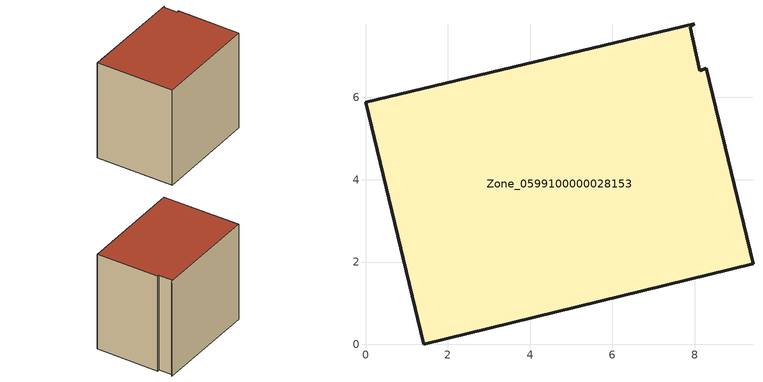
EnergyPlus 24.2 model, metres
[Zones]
Zone_0599100000028153
 floor ground (C_G): 8.28,6.71 9.41,1.96 1.41,0 0,5.88 7.98,7.79 7.89,7.71 8.12,6.65 z0
 wall outside (C_F): 1.41,0 9.41,1.96 8.28,6.71 8.12,6.65 7.89,7.71 7.98,7.79 0,5.88 1.41,0 z0:7.71
 roof outside (C_R): 9.41,1.96 8.28,6.71 8.12,6.65 7.89,7.71 7.98,7.79 0,5.88 1.41,0 z7.71
[BUILDING]
Pand.0599100000028153: North Axis=0; Terrain=City; Loads Convergence Tolerance Value=0.04; Temperature Convergence Tolerance Value=0.4; Solar Distribution=FullExterior; Maximum Number of Warmup Days=25; Minimum Number of Warmup Days=1
[Site:Location]
Rotterdam.The.Hague.AP_ZH_NLD Design_Conditions: Latitude=51.96; Longitude=4.45; Time Zone=1; Elevation=-4.5
[SITE:GROUNDTEMPERATURE:BUILDINGSURFACE]
18, 18, 18, 18, 18, 18, 18, 18, 18, 18, 18, 18
[MATERIAL] Thermal Absorptance=0.9; Solar Absorptance=0.7; Visible Absorptance=0.7
Name | Roughness | Thickness | Conductivity | Density | Specific Heat
G.TI.1965-1974 | MediumSmooth | 0.15 | 0.882353 | 540 | 1210
F.TI.1965-1974 | Rough | 0.3 | 0.697674 | 1920 | 840
R.TI.1965-1974 | MediumRough | 0.2 | 0.232558 | 1500 | 1000
[CONSTRUCTION]
C_G: G.TI.1965-1974
C_F: F.TI.1965-1974
C_R: R.TI.1965-1974
[ZONE]
Zone_0599100000028153: Type=1; Multiplier=1; Ceiling Height=Autocalculate; Volume=Autocalculate; Floor Area=autocalculate; Part of Total Floor Area=Yes
[ZONEINFILTRATION:DESIGNFLOWRATE]
Infil_Zone_0599100000028153: Zone or ZoneList or Space or SpaceList=Zone_0599100000028153; Schedule=AlwaysOn; Design Flow Rate Calculation Method=Flow/Area; Flow Rate per Floor Area=0.003; Constant Term Coefficient=1; Temperature Term Coefficient=0; Velocity Term Coefficient=0; Velocity Squared Term Coefficient=0
[HVACTEMPLATE:ZONE:IDEALLOADSAIRSYSTEM]
Zone_0599100000028153: Maximum Heating Supply Air Temperature=50; Minimum Cooling Supply Air Temperature=13; Maximum Heating Supply Air Humidity Ratio=0.0156; Minimum Cooling Supply Air Humidity Ratio=0.0077; Heating Limit=NoLimit; Cooling Limit=NoLimit; Dehumidification Control Type=ConstantSensibleHeatRatio; Cooling Sensible Heat Ratio=0.7; Dehumidification Setpoint=60; Humidification Control Type=None; Humidification Setpoint=30; Outdoor Air Method=None; Outdoor Air Flow Rate per Person=0.00944; Outdoor Air Flow Rate per Zone Floor Area=0; Outdoor Air Flow Rate per Zone=0; Demand Controlled Ventilation Type=None; Outdoor Air Economizer Type=NoEconomizer; Heat Recovery Type=None; Sensible Heat Recovery Effectiveness=0.7; Latent Heat Recovery Effectiveness=0.65
[ZONECONTROL:THERMOSTAT]
ThermostatControl_Zone_0599100000028153: Zone or ZoneList=Zone_0599100000028153; Control Type Schedule=DualSetpointControlType; Control 1=Thermostat_Zone_0599100000028153; Temperature Difference Between Cutout And Setpoint=0
[THERMOSTATSETPOINT:DUALSETPOINT]
Thermostat_Zone_0599100000028153: Heating Setpoint Temperature Schedule=HeatingSetpoint_Zone_0599100000028153; Cooling Setpoint Temperature Schedule=CoolingSetpoint_Zone_0599100000028153
[SCHEDULE:COMPACT]
HeatingSetpoint_Zone_0599100000028153: Through: 12/31, For: AllDays, Until: 24:00, 21
CoolingSetpoint_Zone_0599100000028153: Through: 12/31, For: AllDays, Until: 24:00, 24
DualSetpointControlType: Through: 12/31, For: AllDays, Until: 24:00, 4
AlwaysOn: Through: 12/31, For: AllDays, Until: 24:00, 1
